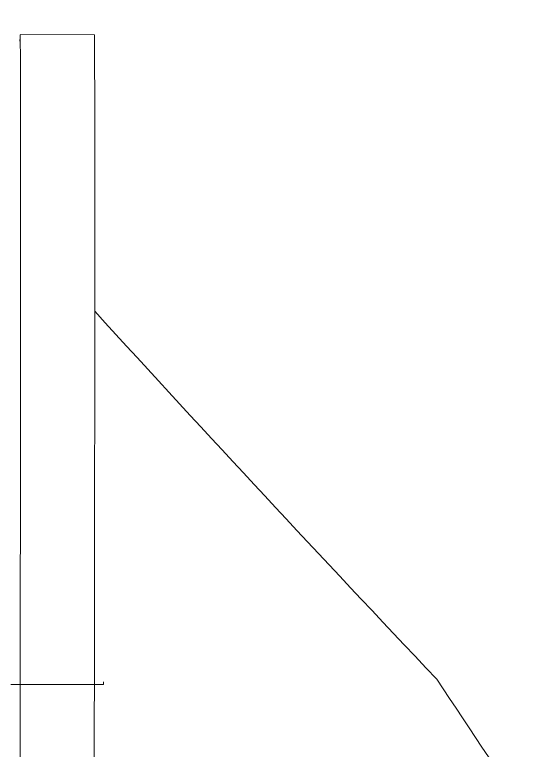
# Model space of a CAD drawing. Extents: x 16539 to 19738, y -91 to 2224.
# Drawn here: x 17754.23 to 17771, y 555.07 to 578.84 of the extents above; entities that cross this region are included whole.
import ezdxf

# ---------------------------------------------------------------- set-up
doc = ezdxf.new("R2010")
doc.units = 0
doc.header["$LTSCALE"] = 10
doc.header["$MEASUREMENT"] = 0
doc.layers.get('0').update_dxf_attribs({"linetype": 'CONTINUOUS'})
doc.layers.add('1', color=7, linetype='CONTINUOUS')

msp = doc.modelspace()

# ---------------------------------------------------------------- linework, layer by layer
at = {"ltscale": 0.5}
msp.add_arc((18403.036, 1159.242), 875.03, 222.395758, 223.458799, dxfattribs=at)
at = {"layer": '1', "color": 7, "linetype": 'Continuous', "lineweight": 18}
msp.add_line((17756.809, 578.19), (17754.409, 578.194), dxfattribs=at)
at = {"layer": '1', "color": 7, "linetype": 'Continuous', "lineweight": 13}
msp.add_line((17756.81, 557.19), (17754.41, 557.194), dxfattribs=at)
at = {"layer": '1', "color": 7, "linetype": 'Continuous', "lineweight": 18}
for centre, major_axis, start_param, end_param in [((17754.376, 557.194), (0.033, 21), 4.712391, 6.423702), ((17756.776, 557.19), (-0.033, -21), 1.575197, 3.141637), ((17757.076, 557.19), (-0.032, -20.7), 1.570799, 1.575197), ((17754.376, 557.194), (0.033, 21), 3.141569, 4.706143), ((17756.776, 557.19), (-0.033, -21), 0.000043, 1.570799)]:
    msp.add_ellipse(centre, major_axis=major_axis, ratio=0.001585, start_param=start_param, end_param=end_param, dxfattribs=at)
at = {"layer": '1', "color": 7, "linetype": 'Continuous', "lineweight": 13}
for centre, major_axis, ratio, start_param, end_param in [((17756.776, 557.19), (-0.033, -21), 0.001585, 1.570799, 1.575197), ((17754.409, 557.194), (-0.3, 0), 0.000002, 4.710804, 6.2816), ((17754.376, 557.194), (0.033, 21), 0.001585, 4.706143, 4.712391), ((17756.809, 557.19), (-0.3, 0), 0.000002, 3.140007, 4.710804)]:
    msp.add_ellipse(centre, major_axis=major_axis, ratio=ratio, start_param=start_param, end_param=end_param, dxfattribs=at)
at = {"layer": '1', "color": 7, "linetype": 'Continuous', "lineweight": 18}
msp.add_open_spline([(17516.529, 341.75), (17517.034, 339.872), (17518.412, 334.953), (17521.136, 326.306), (17525.043, 315.173), (17530.092, 302.632), (17536.239, 289.619), (17543.27, 277.026), (17551.08, 265.227), (17559.684, 254.347), (17569.092, 244.507), (17579.291, 235.831), (17590.255, 228.462), (17603.736, 221.33), (17619.95, 215.049), (17638.834, 210.196), (17658.014, 207.277), (17677.201, 206.009), (17696.101, 206.392), (17714.405, 208.418), (17731.83, 212.031), (17748.203, 217.165), (17763.399, 223.745), (17777.527, 231.807), (17790.766, 241.6), (17801.64, 252.135), (17810.33, 262.901), (17817.07, 273.312), (17824.007, 286.615), (17830.462, 303.081), (17835.615, 322.845), (17838.496, 343.558), (17839.076, 364.702), (17837.6, 385.788), (17834.023, 408.83), (17828.023, 433.539), (17819.49, 459.623), (17808.802, 485.709), (17796.026, 511.573), (17782.031, 535.672), (17772.35, 550.667), (17767.879, 557.368)], degree=3, knots=[0, 0, 0, 0, 0.0082069, 0.0215596, 0.0381097, 0.0578098, 0.0783679, 0.0985803, 0.1183953, 0.1377978, 0.1568237, 0.1755469, 0.1939843, 0.2122541, 0.2395791, 0.2668789, 0.2940862, 0.321042, 0.347645, 0.3734704, 0.3983715, 0.4223601, 0.4454972, 0.4678681, 0.4906141, 0.514563, 0.5313056, 0.5486882, 0.5666212, 0.5943077, 0.622846, 0.6523031, 0.6820326, 0.7116126, 0.7410481, 0.7799734, 0.8183744, 0.856331, 0.8984009, 0.9395583, 0.9734278, 0.9734278, 0.9734278, 0.9734278], dxfattribs=at)

doc.saveas('drawing.dxf')
